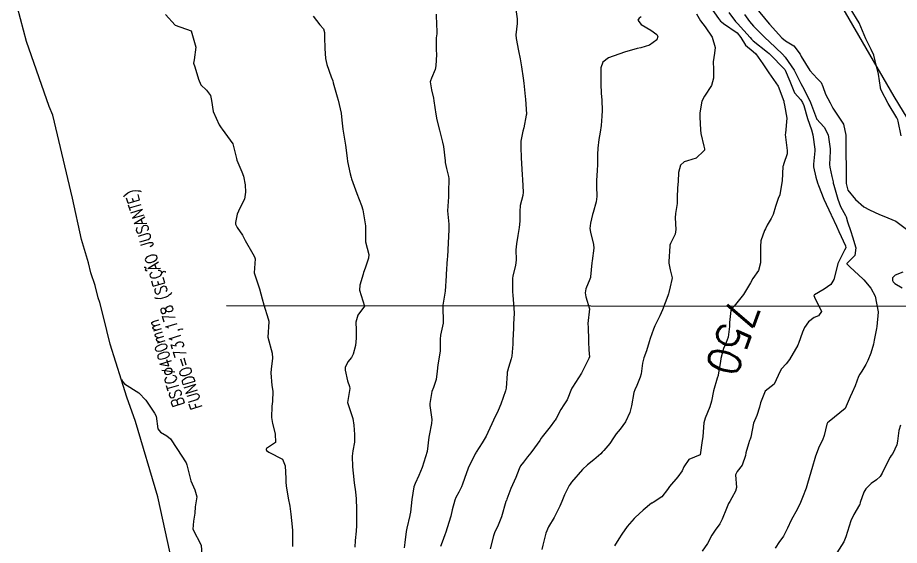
# Model space of a CAD drawing. Header units: metres. Extents: x 298520 to 308411, y 7433745 to 7450750.
# Drawn here: x 298685.2 to 298795, y 7450097.1 to 7450162.7 of the extents above; entities that cross this region are included whole.
import ezdxf
from ezdxf.enums import TextEntityAlignment as Align

# ---------------------------------------------------------------- set-up
doc = ezdxf.new("R2010")
doc.units = ezdxf.units.M
doc.header["$LTSCALE"] = 10
doc.linetypes.add('CONTINUO', pattern=[0])
for name, color, linetype in [('Area', 45, 'Continuous'), ('Cotas', 45, 'Continuous'), ('Curvas de Nivel 1m', 11, 'Continuous'), ('Curvas de Nivel 5m', 15, 'Continuous'), ('TEXTO', 45, 'Continuous'), ('Vias Primárias', 230, 'Continuous')]:
    doc.layers.add(name, color=color, linetype=linetype)
doc.styles.add('ROMANS', font='romans', dxfattribs={"height": 0.2})
doc.styles.add('Style-STANDARD', font='STANDARD.shx')

msp = doc.modelspace()

# ---------------------------------------------------------------- linework, layer by layer
at = {"layer": 'Area'}
msp.add_polyline3d([(298704.15, 7450096.1, 756.96), (298702.63, 7450103.1, 757.17), (298699.81, 7450112.5, 757.02), (298698.73, 7450115.52, 756.96), (298698.09, 7450117.62, 756.91), (298696.69, 7450122.13, 769.81), (298695.84, 7450125.5, 769.87), (298695.37, 7450127.31, 757.17), (298695.19, 7450127.86, 769.95), (298694.81, 7450129.43, 767.34), (298694.26, 7450130.98, 768.79), (298693.99, 7450132.25, 768.13), (298693.09, 7450135.14, 767.77), (298691.98, 7450140.29, 756.85), (298689.53, 7450150.61, 756.44), (298689.07, 7450151.68, 756.45), (298686.26, 7450159.77, 756.26), (298685.15, 7450164, 756.17)], dxfattribs=at)
at = {"layer": 'Curvas de Nivel 1m', "flags": 128}
for points, elevation in [([(298747.1, 7450164.33), (298747.36, 7450162.61), (298747.37, 7450162.03), (298747.2, 7450160.62), (298747.22, 7450160.16), (298747.53, 7450158.61), (298747.72, 7450157.62), (298747.88, 7450156.61), (298748.11, 7450155.2), (298748.18, 7450154.61), (298748.35, 7450152.93), (298748.39, 7450152.6), (298748.5, 7450150.74), (298748.49, 7450150.6), (298748.19, 7450149.04), (298748.08, 7450148.61), (298747.83, 7450147.39), (298747.82, 7450146.61), (298747.87, 7450145.32), (298747.89, 7450144.61), (298747.99, 7450143.18), (298748.03, 7450142.61), (298748.1, 7450141.04), (298748.05, 7450140.6), (298747.75, 7450139.38), (298747.7, 7450138.61), (298747.68, 7450137.42), (298747.61, 7450136.61), (298747.45, 7450135.63), (298747.26, 7450134.61), (298747.2, 7450133.86), (298747.23, 7450132.61), (298747.14, 7450131.9), (298746.8, 7450130.62), (298746.76, 7450130.27), (298746.79, 7450128.62), (298746.8, 7450128.2), (298746.95, 7450126.61), (298746.99, 7450125.98), (298746.92, 7450124.61), (298746.89, 7450124.06), (298746.83, 7450122.61), (298746.8, 7450122.12), (298746.69, 7450120.62), (298746.63, 7450120.28), (298746.27, 7450119.19), (298746.15, 7450118.73), (298746.13, 7450118.62), (298746.11, 7450118.47), (298745.97, 7450116.62), (298745.91, 7450116.29), (298745.32, 7450114.63), (298744.98, 7450113.87), (298744.4, 7450112.65), (298744.19, 7450112.18), (298743.72, 7450111.11), (298743.5, 7450110.66), (298743, 7450109.82), (298742.27, 7450108.67), (298742.22, 7450108.59), (298742.14, 7450108.46), (298741.27, 7450106.68), (298740.79, 7450105.37), (298740.57, 7450104.69), (298740.44, 7450104.36), (298740.09, 7450103.7), (298739.74, 7450103.04), (298739.6, 7450102.7), (298739.26, 7450101.5), (298739.08, 7450100.71), (298738.86, 7450099.9), (298738.49, 7450098.72), (298738.37, 7450098.37), (298738.01, 7450097.46), (298737.81, 7450096.91)], 753), ([(298703.56, 7450163.13), (298704.78, 7450161.83), (298706.77, 7450161.1), (298707.34, 7450159.09), (298707.12, 7450157.49), (298707.06, 7450157.1), (298707.2, 7450156.61), (298707.68, 7450155.09), (298707.98, 7450154.37), (298708.68, 7450153.73), (298709.15, 7450153.07), (298709.29, 7450152.44), (298709.51, 7450151.06), (298710.26, 7450149.42), (298710.48, 7450149.05), (298710.62, 7450148.86), (298711.95, 7450147.04), (298712.42, 7450145.2), (298712.45, 7450145.03), (298712.58, 7450144.73), (298713.09, 7450143.56), (298713.27, 7450143.02), (298713.49, 7450141.96), (298713.53, 7450141.01), (298713.39, 7450140.15), (298712.81, 7450139.03), (298712.5, 7450138.29), (298712.27, 7450137.25), (298712.28, 7450137.03), (298712.48, 7450136.63), (298713.14, 7450135.69), (298713.49, 7450135.01), (298714.44, 7450133.36), (298714.63, 7450133), (298714.72, 7450132.71), (298714.61, 7450131), (298714.67, 7450130.74), (298715.28, 7450128.99), (298715.62, 7450127.74), (298715.82, 7450126.99), (298716.35, 7450125.25), (298716.43, 7450124.98), (298716.45, 7450124.87), (298716.31, 7450122.98), (298716.83, 7450120.97), (298716.89, 7450120.36), (298716.74, 7450118.98), (298716.69, 7450118.55), (298716.82, 7450116.97), (298716.94, 7450116.27), (298716.91, 7450114.97), (298716.79, 7450114.4), (298716.77, 7450112.97), (298716.91, 7450112.25), (298717.21, 7450110.97), (298717.26, 7450109.87), (298716.15, 7450109.13), (298716.1, 7450109.04), (298716.1, 7450108.98), (298716.15, 7450108.88), (298716.45, 7450108.68), (298718.14, 7450107.8), (298718.47, 7450106.95), (298718.54, 7450105.38), (298718.54, 7450104.95), (298718.58, 7450104.47), (298718.86, 7450102.95), (298719.05, 7450101.94), (298719.17, 7450100.94), (298719.27, 7450100.17), (298719.4, 7450098.94), (298719.4, 7450097.55), (298719.37, 7450096.94)], 756), ([(298737.27, 7450163.2), (298737.26, 7450162.74), (298737.3, 7450162.22), (298737.35, 7450160.73), (298737.28, 7450160.22), (298737.28, 7450158.73), (298737.31, 7450158.16), (298737.21, 7450156.74), (298737.14, 7450156.31), (298736.7, 7450155.2), (298736.55, 7450154.89), (298736.51, 7450154.74), (298736.68, 7450153.76), (298736.94, 7450152.74), (298737, 7450152.4), (298737.21, 7450150.73), (298737.35, 7450150.03), (298737.7, 7450148.73), (298738.06, 7450147.27), (298738.17, 7450146.72), (298738.38, 7450144.91), (298738.41, 7450144.72), (298738.57, 7450143.99), (298738.82, 7450142.98), (298738.84, 7450142.72), (298738.81, 7450140.99), (298738.81, 7450140.72), (298738.8, 7450140.45), (298738.68, 7450138.72), (298738.83, 7450137.06), (298738.86, 7450136.71), (298738.85, 7450136.34), (298738.77, 7450134.72), (298738.68, 7450132.96), (298738.66, 7450132.72), (298738.53, 7450130.84), (298738.52, 7450130.72), (298738.51, 7450130.62), (298738.38, 7450128.72), (298738.11, 7450126.98), (298738.1, 7450126.72), (298738.15, 7450124.92), (298738.13, 7450124.72), (298737.81, 7450123.24), (298737.78, 7450122.73), (298737.77, 7450121.26), (298737.7, 7450120.73), (298737.46, 7450119.54), (298737.39, 7450118.73), (298737.27, 7450117.72), (298736.92, 7450116.73), (298736.75, 7450116.22), (298736.48, 7450114.74), (298736.49, 7450114.46), (298736.72, 7450112.73), (298736.71, 7450112.22), (298736.4, 7450110.74), (298736.37, 7450110.54), (298736.14, 7450108.74), (298735.52, 7450106.75), (298735.12, 7450105.76), (298734.64, 7450104.76), (298734.51, 7450104.35), (298734.26, 7450102.77), (298734.06, 7450101.18), (298734, 7450100.82), (298733.99, 7450100.77), (298733.6, 7450099.21), (298733.53, 7450098.78), (298733.36, 7450097.43), (298733.27, 7450096.78)], 754), ([(298769.7, 7450163.24), (298770.2, 7450162.34), (298770.78, 7450161.62), (298771.66, 7450160.32), (298772.03, 7450159.04), (298771.94, 7450158.32), (298771.78, 7450157.26), (298771.8, 7450156.32), (298771.81, 7450155.21), (298771.54, 7450154.32), (298770.68, 7450152.98), (298770.35, 7450152.34), (298770.09, 7450150.9), (298770.09, 7450150.35), (298770.19, 7450148.78), (298770.24, 7450148.34), (298770.61, 7450146.75), (298770.68, 7450146.42), (298770.69, 7450146.34), (298770.67, 7450146.27), (298770.6, 7450146.19), (298769.66, 7450145.28), (298768.58, 7450144.91), (298768.14, 7450144.81), (298767.69, 7450144.37), (298767.46, 7450143.48), (298767.39, 7450142.37), (298767.34, 7450141.57), (298767.3, 7450140.37), (298767.29, 7450139.6), (298767.07, 7450138.37), (298767.02, 7450137.85), (298767.11, 7450136.37), (298767.03, 7450135.81), (298766.46, 7450134.62), (298766.38, 7450134.45), (298766.38, 7450134.38), (298766.38, 7450134.31), (298766.23, 7450132.38), (298766.23, 7450132.18), (298766.42, 7450131.36), (298766.64, 7450130.38), (298766.63, 7450130.16), (298766.4, 7450129.23), (298766.24, 7450128.53), (298766.2, 7450128.38), (298766.12, 7450128.12), (298765.47, 7450126.39), (298765.11, 7450125.64), (298764.52, 7450124.41), (298764.33, 7450123.96), (298763.91, 7450122.82), (298763.79, 7450122.42), (298763.45, 7450121.27), (298763.14, 7450120.42), (298762.96, 7450119.75), (298762.79, 7450118.42), (298762.69, 7450118), (298762.25, 7450116.97), (298762, 7450116.43), (298761.88, 7450116.08), (298761.6, 7450114.44), (298761.37, 7450113.61), (298760.83, 7450112.45), (298760.18, 7450111.54), (298759.68, 7450110.97), (298759.34, 7450110.47), (298758.9, 7450109.73), (298758.15, 7450108.88), (298757.96, 7450108.67), (298757.78, 7450108.48), (298756.9, 7450107.72), (298756.13, 7450107.11), (298755.51, 7450106.51), (298754.11, 7450104.92), (298753.94, 7450104.7), (298753.84, 7450104.53), (298753.26, 7450103.37), (298752.9, 7450102.54), (298752.66, 7450101.95), (298752.05, 7450100.7), (298751.97, 7450100.55), (298751.24, 7450099.36), (298750.91, 7450098.57), (298750.54, 7450097.11), (298750.42, 7450096.57)], 751), ([(298773.71, 7450163.39), (298774.55, 7450162.29), (298774.79, 7450162.03), (298776.39, 7450160.27), (298776.56, 7450160.06), (298776.76, 7450159.87), (298778.52, 7450158.47), (298778.74, 7450158.28), (298778.79, 7450158.24), (298780.71, 7450156.28), (298780.75, 7450156.22), (298781.33, 7450154.84), (298781.55, 7450154.21), (298781.89, 7450153.41), (298782.68, 7450152.53), (298782.91, 7450152.19), (298783.05, 7450151.81), (298783.53, 7450150.18), (298784.02, 7450148.78), (298784.17, 7450148.17), (298784.41, 7450146.37), (298784.41, 7450146.17), (298784.24, 7450144.51), (298784.25, 7450144.17), (298784.56, 7450142.88), (298784.77, 7450142.17), (298784.88, 7450141.84), (298785.55, 7450140.16), (298786.45, 7450138.2), (298786.48, 7450138.15), (298786.5, 7450138.11), (298787.13, 7450136.78), (298787.41, 7450136.14), (298788.24, 7450134.34), (298788.29, 7450134.12), (298788.12, 7450133.8), (298787.29, 7450132.14), (298787.13, 7450131.43), (298786.81, 7450130.14), (298786.4, 7450129.52), (298785.6, 7450128.95), (298784.38, 7450128.26), (298784.33, 7450128.22), (298784.3, 7450128.17), (298784.38, 7450127.97), (298785.27, 7450126.16), (298784.88, 7450125.64), (298784.35, 7450125.41), (298783.62, 7450124.9), (298783.14, 7450124.18), (298782.9, 7450123.61), (298782.39, 7450122.19), (298782.37, 7450122.13), (298782.31, 7450122), (298781.27, 7450120.21), (298780.84, 7450119.66), (298780.28, 7450119.05), (298779.97, 7450118.52), (298779.88, 7450118.22), (298779.35, 7450117.13), (298778.24, 7450116.24), (298777.66, 7450114.81), (298777.54, 7450114.25), (298777.2, 7450113.25), (298776.8, 7450112.26), (298776.46, 7450110.55), (298776.37, 7450110.27), (298776.31, 7450110.13), (298776.16, 7450109.69), (298775.85, 7450108.57), (298775.79, 7450108.27), (298775.37, 7450107.03), (298774.74, 7450106.28), (298774.55, 7450105.85), (298774.66, 7450104.28), (298774.55, 7450103.83), (298774.08, 7450102.99), (298773.83, 7450102.54), (298773.68, 7450102.29), (298773.41, 7450101.64), (298772.88, 7450100.31), (298772.59, 7450099.76), (298772.03, 7450098.97), (298771.77, 7450098.58), (298771.61, 7450098.32), (298771.04, 7450097.31), (298770.41, 7450096.34)], 749), ([(298775.66, 7450163.13), (298776.3, 7450162.27), (298776.78, 7450161.68), (298778.23, 7450160.25), (298778.76, 7450159.76), (298780.41, 7450158.22), (298780.74, 7450157.84), (298781.85, 7450156.2), (298782.15, 7450155.64), (298782.7, 7450154.57), (298782.9, 7450154.19), (298783.16, 7450153.72), (298783.9, 7450152.18), (298784.63, 7450150.19), (298784.63, 7450150.17), (298784.64, 7450150.15), (298785.57, 7450149.1), (298786.09, 7450148.16), (298786.32, 7450146.43), (298786.32, 7450146.15), (298786.27, 7450144.46), (298786.29, 7450144.15), (298786.56, 7450142.96), (298786.71, 7450142.3), (298786.73, 7450142.15), (298786.78, 7450141.92), (298787.28, 7450140.14), (298787.63, 7450139.25), (298788.25, 7450138.12), (298788.32, 7450137.94), (298788.5, 7450137.35), (298788.89, 7450136.12), (298789.11, 7450135.48), (298789.52, 7450134.11), (298789.42, 7450133.13), (298788.43, 7450132.13), (298788.43, 7450132.1), (298788.84, 7450131.7), (298790.41, 7450130.24), (298790.54, 7450130.1), (298791.38, 7450129.07), (298791.95, 7450128.08), (298792.3, 7450126.15), (298792.3, 7450126.08), (298792.13, 7450124.29), (298792.1, 7450124.08), (298791.81, 7450122.59), (298791.72, 7450122.09), (298791.4, 7450120.98), (298791.04, 7450120.09), (298790.78, 7450119.59), (298790.27, 7450118.76), (298790.01, 7450118.36), (298789.88, 7450118.1), (298789.45, 7450116.91), (298789.08, 7450116.11), (298788.81, 7450115.54), (298788.21, 7450114.12), (298786.2, 7450112.48), (298786.02, 7450112.33), (298785.92, 7450112.15), (298785.59, 7450110.74), (298785.38, 7450110.16), (298784.96, 7450109.36), (298784.49, 7450108.17), (298784.41, 7450107.89), (298784.13, 7450106.9), (298783.92, 7450106.17), (298783.51, 7450104.77), (298783.33, 7450104.18), (298782.9, 7450103.01), (298782.54, 7450102.19), (298782.06, 7450101.26), (298781.67, 7450100.59), (298781.47, 7450100.21), (298781.03, 7450099.21), (298780.51, 7450098.22), (298780.31, 7450097.92), (298780.02, 7450097.53), (298779.49, 7450096.74)], 748), ([(298777.2, 7450163.86), (298778.52, 7450162.24), (298778.79, 7450161.93), (298780.3, 7450160.22), (298780.76, 7450159.88), (298781.8, 7450159.25), (298782.6, 7450158.19), (298782.74, 7450157.91), (298783.82, 7450156.18), (298784.7, 7450155.19), (298785.22, 7450154.68), (298785.44, 7450154.16), (298785.77, 7450153.24), (298786.34, 7450152.14), (298786.66, 7450151.49), (298787.58, 7450150.13), (298787.99, 7450149.48), (298788.29, 7450148.13), (298788.3, 7450146.43), (298788.29, 7450146.12), (298788.29, 7450145.83), (298788.33, 7450144.12), (298788.33, 7450143.88), (298788.34, 7450142.12), (298788.54, 7450141.28), (298789.5, 7450140.11), (298790.51, 7450139.22), (298791.23, 7450138.81), (298792.5, 7450138.25), (298793.02, 7450138.06), (298794.5, 7450137.4), (298796.34, 7450136.03)], 747), ([(298795.16, 7450148.04), (298794.81, 7450149.88), (298794.77, 7450150.05), (298794.65, 7450150.3), (298793.55, 7450152.06), (298792.69, 7450153.74), (298792.61, 7450153.99), (298792.59, 7450154.07), (298792.37, 7450155.73), (298792.27, 7450156.08), (298792.12, 7450156.68), (298791.78, 7450158.08), (298791.43, 7450158.77), (298790.76, 7450160.1), (298789.96, 7450162.11), (298788.81, 7450163.91)], 747), ([(298762.8, 7450162.84), (298762.54, 7450162.69), (298762.4, 7450162.43), (298762.79, 7450161.91), (298763.99, 7450161.21), (298764.77, 7450160.66), (298764.86, 7450160.41), (298764.76, 7450159.98), (298763.84, 7450159.33), (298762.75, 7450158.99), (298762.29, 7450158.89), (298760.74, 7450158.45), (298758.74, 7450157.74), (298758.02, 7450157.19), (298757.78, 7450156.49), (298757.76, 7450155.44), (298757.76, 7450154.49), (298757.82, 7450153.35), (298757.9, 7450152.49), (298757.95, 7450151.19), (298757.92, 7450150.49), (298757.81, 7450149.31), (298757.69, 7450148.49), (298757.53, 7450147.58), (298757.4, 7450146.49), (298757.37, 7450145.71), (298757.36, 7450144.49), (298757.33, 7450143.73), (298757.25, 7450142.49), (298757.25, 7450141.78), (298757.28, 7450140.49), (298757.18, 7450139.84), (298756.81, 7450138.5), (298756.75, 7450138.25), (298756.49, 7450137.16), (298756.42, 7450136.5), (298756.48, 7450136.05), (298756.85, 7450134.5), (298756.89, 7450134.06), (298756.71, 7450132.5), (298756.67, 7450132.25), (298756.51, 7450130.5), (298756.49, 7450130.42), (298756.41, 7450130.22), (298755.91, 7450128.99), (298755.82, 7450128.51), (298755.89, 7450128.01), (298756.36, 7450126.5), (298756.17, 7450124.67), (298756.16, 7450124.5), (298756.18, 7450124.35), (298756.23, 7450122.5), (298756.23, 7450122.42), (298756.3, 7450121.42), (298756.35, 7450120.5), (298756.34, 7450120.45), (298756.29, 7450120.33), (298755.68, 7450119.1), (298755.37, 7450118.51), (298754.25, 7450116.76), (298754.16, 7450116.62), (298754.12, 7450116.53), (298753.59, 7450115.17), (298753.19, 7450114.54), (298752.79, 7450113.97), (298752.2, 7450112.87), (298752.08, 7450112.66), (298752.01, 7450112.55), (298751.45, 7450111.82), (298750.48, 7450110.58), (298750.35, 7450110.39), (298750.17, 7450110.11), (298749.53, 7450109.21), (298749.06, 7450108.59), (298748.65, 7450108.08), (298748.13, 7450107.44), (298747.78, 7450106.95), (298747.61, 7450106.61), (298747.19, 7450105.53), (298746.78, 7450104.61), (298746.58, 7450104.13), (298746.08, 7450102.82), (298746.02, 7450102.67), (298746, 7450102.62), (298745.96, 7450102.51), (298745.4, 7450100.63), (298744.98, 7450099.57), (298744.54, 7450098.64), (298744.4, 7450098.27), (298744, 7450096.65)], 752), ([(298795.38, 7450131.08), (298794.41, 7450130.7), (298794.08, 7450130.38), (298794.09, 7450130.05), (298794.2, 7450129.86), (298794.4, 7450129.68), (298795.3, 7450129.13)], 747), ([(298698.1, 7450117.76), (298698.25, 7450117.41), (298698.45, 7450117.19), (298700.23, 7450116.04), (298701.1, 7450115.16), (298702.2, 7450113.54), (298702.41, 7450113.15), (298702.62, 7450111.58), (298702.96, 7450111.14), (298703.75, 7450110.71), (298704.17, 7450110.34), (298704.98, 7450109.11), (298706.13, 7450107.33), (298706.24, 7450107.1), (298706.28, 7450106.94), (298706.73, 7450105.09), (298707.21, 7450103.96), (298707.45, 7450103.09), (298707.28, 7450101.87), (298707.2, 7450101.09), (298707.05, 7450100.09), (298706.98, 7450099.09), (298708, 7450097.08), (298708.15, 7450095.24)], 757), ([(298795.09, 7450112.04), (298794.88, 7450111.35), (298794.74, 7450110.04), (298794.63, 7450109.58), (298794.15, 7450108.52), (298793.95, 7450108.25), (298793.79, 7450108.06), (298793.49, 7450107.41), (298792.8, 7450106.07), (298792.55, 7450105.64), (298792.11, 7450105.21), (298791.44, 7450104.75), (298790.76, 7450104.09), (298790.52, 7450103.67), (298790.08, 7450102.39), (298790.01, 7450102.17), (298789.98, 7450102.1), (298789.27, 7450100.9), (298788.92, 7450100.11), (298788.71, 7450099.45), (298788.3, 7450098.12), (298788.22, 7450097.92), (298788.02, 7450097.49), (298787.16, 7450096.13)], 747)]:
    msp.add_lwpolyline(points, dxfattribs=dict(at, elevation=elevation))
at = {"layer": 'Curvas de Nivel 5m', "flags": 128}
for points, elevation in [([(298771.24, 7450164.33), (298772.45, 7450162.66), (298772.68, 7450162.31), (298772.79, 7450162.21), (298773.05, 7450162.04), (298774.77, 7450160.84), (298775.22, 7450160.28), (298775.8, 7450159.32), (298776.75, 7450158.54), (298777.09, 7450158.26), (298777.97, 7450157), (298778.43, 7450156.24), (298778.71, 7450155.89), (298779.87, 7450154.23), (298780.56, 7450152.34), (298780.58, 7450152.22), (298780.67, 7450151.87), (298780.94, 7450150.22), (298780.76, 7450148.36), (298780.75, 7450148.22), (298780.92, 7450146.53), (298781, 7450146.21), (298781, 7450145.81), (298780.58, 7450144.58), (298780.48, 7450144.32), (298780.45, 7450144.22), (298780.34, 7450142.44), (298780.33, 7450142.22), (298780.05, 7450140.71), (298779.85, 7450140.23), (298779.51, 7450139.23), (298779.23, 7450138.23), (298778.98, 7450137.76), (298778.49, 7450136.92), (298778.27, 7450136.46), (298778.17, 7450136.24), (298777.72, 7450134.99), (298777.65, 7450134.25), (298777.66, 7450133.46), (298777.64, 7450132.25), (298777.4, 7450131.28), (298776.72, 7450130.27), (298776.4, 7450129.76), (298775.55, 7450128.28), (298774.37, 7450126.84), (298774.1, 7450126.56), (298773.97, 7450126.29), (298773.81, 7450124.82), (298773.79, 7450124.3), (298773.63, 7450122.99), (298773.37, 7450122.3), (298773.06, 7450121.55), (298772.73, 7450120.31), (298772.66, 7450119.94), (298772.4, 7450118.31), (298772.37, 7450118.2), (298772.26, 7450117.87), (298771.81, 7450116.32), (298771.54, 7450115), (298771.34, 7450114.32), (298770.75, 7450112.89), (298770.61, 7450112.33), (298770.47, 7450110.63), (298770.45, 7450110.34), (298770.4, 7450110.1), (298770.14, 7450108.34), (298768.75, 7450107.74), (298768.13, 7450106.86), (298767.91, 7450106.36), (298767.35, 7450105.61), (298766.34, 7450104.39), (298766.24, 7450104.25), (298766.1, 7450104.03), (298765.39, 7450103.09), (298764.3, 7450102.41), (298764.15, 7450102.34), (298764.07, 7450102.3), (298763.03, 7450101.45), (298762.05, 7450100.55), (298761.93, 7450100.43), (298761.07, 7450099.41), (298760.38, 7450098.45), (298760.02, 7450097.9), (298759.48, 7450096.99)], 750), ([(298721.96, 7450162.92), (298722.78, 7450161.87), (298723.23, 7450161.36), (298723.36, 7450160.9), (298723.36, 7450160.3), (298723.41, 7450158.9), (298723.51, 7450157.68), (298723.67, 7450156.9), (298724.21, 7450155.38), (298724.39, 7450154.88), (298724.46, 7450154.65), (298724.68, 7450153.77), (298724.94, 7450152.88), (298725.07, 7450152.47), (298725.46, 7450150.87), (298725.53, 7450149.98), (298725.63, 7450148.87), (298725.85, 7450147.63), (298726, 7450146.87), (298726.18, 7450145.27), (298726.22, 7450144.86), (298726.56, 7450143.33), (298726.68, 7450142.86), (298726.72, 7450142.69), (298727.38, 7450140.85), (298727.99, 7450139.37), (298728.15, 7450138.84), (298728.48, 7450136.84), (298728.46, 7450134.84), (298728.88, 7450133.27), (298728.86, 7450132.83), (298728.42, 7450131.56), (298728.21, 7450131.05), (298728.16, 7450130.84), (298727.78, 7450129.46), (298727.71, 7450128.85), (298728.36, 7450126.84), (298727.5, 7450125.7), (298727.26, 7450124.85), (298727.29, 7450123.89), (298727.32, 7450122.85), (298727.22, 7450121.94), (298726.92, 7450120.85), (298726.71, 7450120.43), (298726.28, 7450119.9), (298725.93, 7450119.2), (298725.93, 7450118.86), (298726.25, 7450117.53), (298726.46, 7450116.86), (298726.5, 7450116.6), (298726.22, 7450114.86), (298726.89, 7450112.85), (298727.01, 7450112.02), (298727.11, 7450110.85), (298727.11, 7450109.9), (298726.89, 7450108.85), (298726.81, 7450108.19), (298726.87, 7450106.85), (298726.92, 7450106.05), (298727.04, 7450104.85), (298727.22, 7450103.71), (298727.3, 7450102.85), (298727.34, 7450101.57), (298727.37, 7450100.85), (298727.34, 7450099.55), (298727.29, 7450098.85), (298727.2, 7450097.66), (298727.16, 7450096.85)], 755)]:
    msp.add_lwpolyline(points, dxfattribs=dict(at, elevation=elevation))
at = {"layer": 'TEXTO', "linetype": 'CONTINUO'}
msp.add_polyline3d([(298892.68, 7450126.7, 0), (298711.16, 7450126.87, 0)], dxfattribs=at)
at = {"layer": 'Vias Primárias', "elevation": 751.2}
msp.add_lwpolyline([(298912.15, 7449951.51), (298901.28, 7449971.01), (298891.4, 7449988.25), (298882.93, 7450002.47), (298871.98, 7450021.02), (298864.09, 7450034.03), (298854.46, 7450050.69), (298844.55, 7450067.42), (298836.57, 7450080.6), (298827.56, 7450097.01), (298820.04, 7450109.69), (298811.12, 7450124.62), (298803.1, 7450138.5), (298794.3, 7450152.95), (298784.75, 7450169.44), (298776.08, 7450183.78), (298766.45, 7450200.18), (298757.35, 7450215.81), (298747.56, 7450232.41), (298736.24, 7450249.95)], dxfattribs=at)

# ---------------------------------------------------------------- texts
at = {"layer": 'Cotas', "style": 'Style-STANDARD'}
msp.add_text('750', height=4, rotation=250.9233, dxfattribs=at).set_placement((298774.21, 7450122.94, 750), align=Align.MIDDLE_CENTER)
at = {"layer": 'TEXTO', "style": 'ROMANS', "width": 0.8}
for s, p in [('FUNDO=731,178 (SEÇÃO JUSANTE)', (298708.2, 7450114.26)), ('BSTCØ400mm', (298705.96, 7450114.61))]:
    msp.add_text(s, height=1.5, rotation=106.9313, dxfattribs=at).set_placement(p)

doc.saveas('drawing.dxf')
